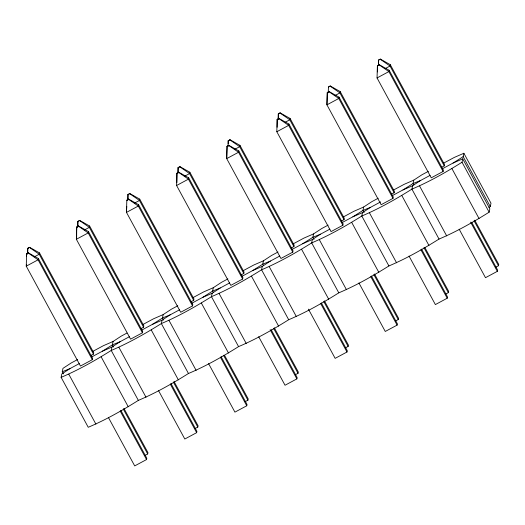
<?xml version="1.0" encoding="UTF-8"?>
<svg xmlns="http://www.w3.org/2000/svg" width="525" height="525" viewBox="0 0 525 525"><rect width="100%" height="100%" fill="white"/><g stroke="black" fill="none" stroke-linecap="round" stroke-linejoin="round"><path stroke-width="0.79" d="M26.598 256.226L26.617 253.87L28.429 252.899L38.358 258.497L92.584 358.365L92.315 359.684L80.476 366.037L26.25 266.168L26.617 253.87M27.72 253.772L27.766 248.279L29.577 247.308L39.506 252.906L93.732 352.78L93.463 354.099L90.681 355.589M76.637 237.963L76.729 226.984L78.54 226.006L88.469 231.61L142.695 331.478L142.426 332.798L130.587 339.15L76.361 239.282L76.729 226.984M77.831 226.885L77.877 221.393L79.695 220.421L89.624 226.019L143.85 325.887L143.574 327.206L140.792 328.702M126.787 206.364L126.479 212.389L180.698 312.263L192.537 305.911L192.813 304.592L138.587 204.717L128.658 199.119L126.84 200.097L126.479 212.389L138.311 206.043L138.587 204.717M127.949 199.211L127.988 194.506L129.806 193.535L139.735 199.132L193.961 299.001L193.686 300.32L190.903 301.816M176.873 182.615L176.951 173.204L178.769 172.233L188.698 177.831L242.924 277.705L242.648 279.024L230.816 285.377L176.59 185.502L176.951 173.204M178.054 173.106L178.106 167.619L179.918 166.642L189.847 172.246L244.073 272.114L243.803 273.433L241.014 274.929M227.069 146.317L226.702 158.616L280.928 258.484L292.766 252.131L293.035 250.812L238.809 150.944L228.88 145.346L227.069 146.317L226.702 158.616L238.54 152.263L238.809 150.944M228.191 143.863L228.218 140.733L230.029 139.755L239.964 145.353L294.184 245.227L293.915 246.547L291.132 248.043M277.115 127.273L277.18 119.431L278.992 118.46L288.927 124.057L343.147 223.926L342.877 225.245L331.039 231.597L276.813 131.729L277.18 119.431M278.283 119.332L278.329 113.84L280.147 112.868L290.076 118.466L344.302 218.334L344.026 219.66L341.243 221.15M327.292 92.544L326.931 104.843L381.15 204.711L392.989 198.358L393.264 197.039L339.038 97.171L329.109 91.567L327.292 92.544L326.931 104.843L338.763 98.49L339.038 97.171M377.35 71.925L377.403 65.658L379.221 64.68L389.15 70.278L443.376 170.152L443.1 171.472L431.268 177.824L377.042 77.949L377.403 65.658M378.512 65.553L378.558 60.067L380.369 59.089L390.298 64.693L444.524 164.561L444.255 165.88L441.466 167.377M27.569 254.126L27.766 248.279M77.687 227.24L77.877 221.393M127.798 200.353L127.988 194.506M177.936 172.659L178.106 167.619M228.027 146.573L228.218 140.733M278.138 119.687L278.329 113.84M328.25 92.8L328.44 86.953L330.258 85.982L340.187 91.58L394.413 191.448L394.137 192.767L391.355 194.263M378.387 65.107L378.558 60.067M26.572 254.074L28.429 252.899M27.72 248.482L29.577 247.308M26.519 264.849L26.25 266.168L38.089 259.816L38.358 258.497M39.506 252.906L39.237 254.225L93.463 354.099M76.683 227.187L78.54 226.006M77.838 221.596L79.695 220.421M88.469 231.61L88.2 232.929L142.426 332.798M89.624 226.019L89.348 227.338L143.574 327.206M442.299 168.827L453.088 163.039L462.728 158.845L489.838 208.779L489.142 212.172C473.097 222.232 456.474 231.683 439.025 239.059C422.986 249.119 406.363 258.569 388.913 265.945C372.875 276.006 356.245 285.456 338.802 292.838C322.763 302.899 306.134 312.349 288.691 319.725C272.646 329.785 256.023 339.235 238.573 346.612C222.534 356.672 205.912 366.122 188.462 373.498C172.423 383.558 155.794 393.008 138.351 400.385C122.312 410.445 105.682 419.902 88.239 427.278L61.123 377.344L61.819 373.951L69.943 368.616L79.288 363.602M63.44 373.892L62.272 371.752L62.974 368.36L71.092 363.031L77.562 359.559M126.801 200.301L128.658 199.119M127.949 194.709L129.806 193.535M139.735 199.132L139.466 200.452L193.686 300.32M129.399 336.715L120.054 341.729L111.937 347.064L111.234 350.451L138.351 400.385M126.958 333.053L121.203 336.138L113.085 341.473L112.389 344.866L113.551 347.005M176.912 173.407L178.769 172.233M178.06 167.823L179.918 166.642M188.698 177.831L188.429 179.15L242.648 279.024M189.847 172.246L189.577 173.565L243.803 273.433M179.511 309.829L170.166 314.842L162.048 320.178L161.352 323.564L188.462 373.498M177.785 305.78L171.314 309.251L163.196 314.587L162.501 317.973L163.662 320.119M108.36 417.401L134.702 465.911L146.541 459.559L146.81 458.24L120.862 410.438M144.9 455.464L147.689 453.967L147.958 452.648L123.946 408.417M227.023 146.521L228.88 145.346M228.172 140.93L230.029 139.755M239.964 145.353L239.689 146.678L293.915 246.547M229.628 282.936L220.277 287.956L212.159 293.285L211.463 296.678L238.573 346.612M227.902 278.893L221.432 282.365L213.314 287.7L212.612 291.086L213.386 292.517M158.478 390.515L184.813 439.018L196.652 432.666L196.921 431.347L170.973 383.552M195.018 428.577L197.8 427.081L198.069 425.762L174.057 381.531M277.134 119.634L278.992 118.46M278.289 114.043L280.147 112.868M288.927 124.057L288.652 125.377L342.877 225.245M290.076 118.466L289.8 119.785L344.026 219.66M279.74 256.049L270.395 261.063L262.277 266.398L261.575 269.791L288.691 319.725M278.014 252.007L271.543 255.478L263.425 260.813L262.723 264.2L263.504 265.624M208.589 363.622L234.924 412.132L246.763 405.779L247.032 404.46L221.084 356.665M245.129 401.684L247.912 400.194L248.187 398.869L224.556 355.359M327.252 92.748L329.109 91.567M328.401 87.157L330.258 85.982M340.187 91.58L339.918 92.899L394.137 192.767M329.851 229.162L320.506 234.176L312.388 239.512L311.686 242.898L338.802 292.838M328.125 225.113L321.654 228.585L313.537 233.92L312.841 237.313L314.002 239.452M258.7 336.735L285.036 385.245L296.874 378.892L297.15 377.573L271.195 329.779M295.24 374.798L298.029 373.301L298.298 371.982L274.286 327.757M377.363 65.855L379.221 64.68M378.512 60.27L380.369 59.089M389.15 70.278L388.881 71.597L443.1 171.472M390.298 64.693L390.029 66.012L444.255 165.88M380.684 201.889L370.617 207.29L362.499 212.625L361.804 216.011L388.913 265.945M378.236 198.227L371.766 201.698L363.648 207.034L362.952 210.42L364.114 212.566M308.424 309.133L335.153 358.358L346.992 352.006L347.261 350.687L321.313 302.892M345.352 347.911L348.141 346.415L348.41 345.096L324.397 300.864M430.08 175.383L420.728 180.403L412.611 185.738L411.915 189.125L439.025 239.059M428.354 171.34L421.883 174.812L413.766 180.147L413.063 183.533L413.838 184.964M358.929 282.962L385.265 331.465L397.103 325.119L397.373 323.794L371.424 275.999M395.469 321.024L398.252 319.528L398.521 318.209L374.509 273.978M489.142 212.172L462.026 162.238L462.728 158.845M488.946 207.434L490.291 206.581L463.181 156.647L463.877 153.261L454.237 157.454L443.454 163.236M409.041 256.069L435.376 304.579L447.215 298.226L447.484 296.907L421.536 249.113M445.581 294.131L448.363 292.642L448.639 291.316L425.007 247.807M490.291 206.581L490.987 203.195L463.877 153.261M459.152 229.182L485.494 277.692L497.326 271.34L497.602 270.021L471.647 222.226M495.692 267.245L498.481 265.748L498.75 264.429L474.738 220.205M91.514 357.046L102.296 351.258L112.389 344.866L120.054 341.729M61.123 377.344C78.573 369.961 95.196 360.511 111.234 350.451C128.684 343.074 145.307 333.624 161.352 323.564C178.795 316.188 195.425 306.738 211.463 296.678C228.907 289.301 245.536 279.851 261.575 269.791C279.024 262.408 295.647 252.958 311.686 242.898C329.136 235.522 345.758 226.072 361.804 216.011C379.247 208.635 395.876 199.185 411.915 189.125C429.358 181.748 445.988 172.298 462.026 162.238M141.625 330.153L152.407 324.371L162.501 317.973L170.166 314.842M191.737 303.266L202.525 297.478L212.612 291.086L220.277 287.956M241.848 276.38L252.637 270.592L262.723 264.2L270.395 261.063M291.966 249.493L302.748 243.705L312.841 237.313L320.506 234.176M342.077 222.607L352.859 216.818L362.952 210.42L370.617 207.29M392.188 195.713L402.977 189.925L413.063 183.533L420.728 180.403M453.088 163.039L463.181 156.647M34.361 256.843L39.237 254.225L29.538 247.511M84.479 229.957L89.348 227.338L79.649 220.625M134.59 203.063L139.466 200.452L129.767 193.732M184.702 176.177L189.577 173.565L179.878 166.845M234.813 149.29L239.689 146.678L229.989 139.958M285.626 122.03L289.8 119.785L280.101 113.072M335.042 95.517L339.918 92.899L330.218 86.185M385.153 68.624L390.029 66.012L380.33 59.292M76.361 239.282L88.2 232.929L78.501 226.209M176.59 185.502L188.429 179.15L178.73 172.436M276.813 131.729L288.652 125.377L278.952 118.657M377.042 77.949L388.881 71.597L379.181 64.883M92.662 351.455L103.445 345.667L113.085 341.473M142.774 324.568L153.562 318.78L163.196 314.587M192.885 297.682L203.674 291.893L213.314 287.7M243.003 270.788L253.785 265L263.425 260.813M293.114 243.902L303.896 238.114L313.537 233.92M343.225 217.015L354.014 211.227L363.648 207.034M393.337 190.129L404.125 184.341L413.766 180.147M402.977 189.925L412.611 185.738M352.859 216.818L362.499 212.625M302.748 243.705L312.388 239.512M252.637 270.592L262.277 266.398M202.525 297.478L212.159 293.285M152.407 324.371L162.048 320.178M102.296 351.258L111.937 347.064M62.272 371.752L69.943 368.616M329.063 91.77L338.763 98.49L392.989 198.358M228.841 145.55L238.54 152.263L292.766 252.131M128.612 199.323L138.311 206.043L192.537 305.911M28.389 253.102L38.089 259.816L92.315 359.684M451.94 168.63L479.049 218.564M474.075 220.808L498.481 265.748M470.603 222.121L497.326 271.34M419.58 185.988L446.69 235.928M401.822 195.517L428.938 245.451M423.964 247.695L448.363 292.642M420.879 249.723L447.215 298.226M369.469 212.881L396.578 262.815M351.711 222.403L378.82 272.344M373.852 274.588L398.252 319.528M370.762 276.609L397.103 325.119M319.358 239.768L346.467 289.702M301.599 249.296L328.709 299.23M323.741 301.475L348.141 346.415M320.65 303.496L346.992 352.006M269.24 266.654L296.356 316.588M251.488 276.183L278.598 326.117M273.623 328.361L298.029 373.301M270.152 329.674L296.874 378.892M219.128 293.541L246.238 343.475M201.37 303.069L228.487 353.003M223.512 355.248L247.912 400.194M220.428 357.269L246.763 405.779M169.017 320.427L196.127 370.368M151.259 329.956L178.369 379.89M173.401 382.141L197.8 427.081M170.31 384.162L196.652 432.666M118.906 347.32L146.016 397.254M101.148 356.842L128.257 406.783M123.29 409.027L147.689 453.967M120.199 411.049L146.541 459.559M68.788 374.207L95.904 424.141"/></g></svg>
